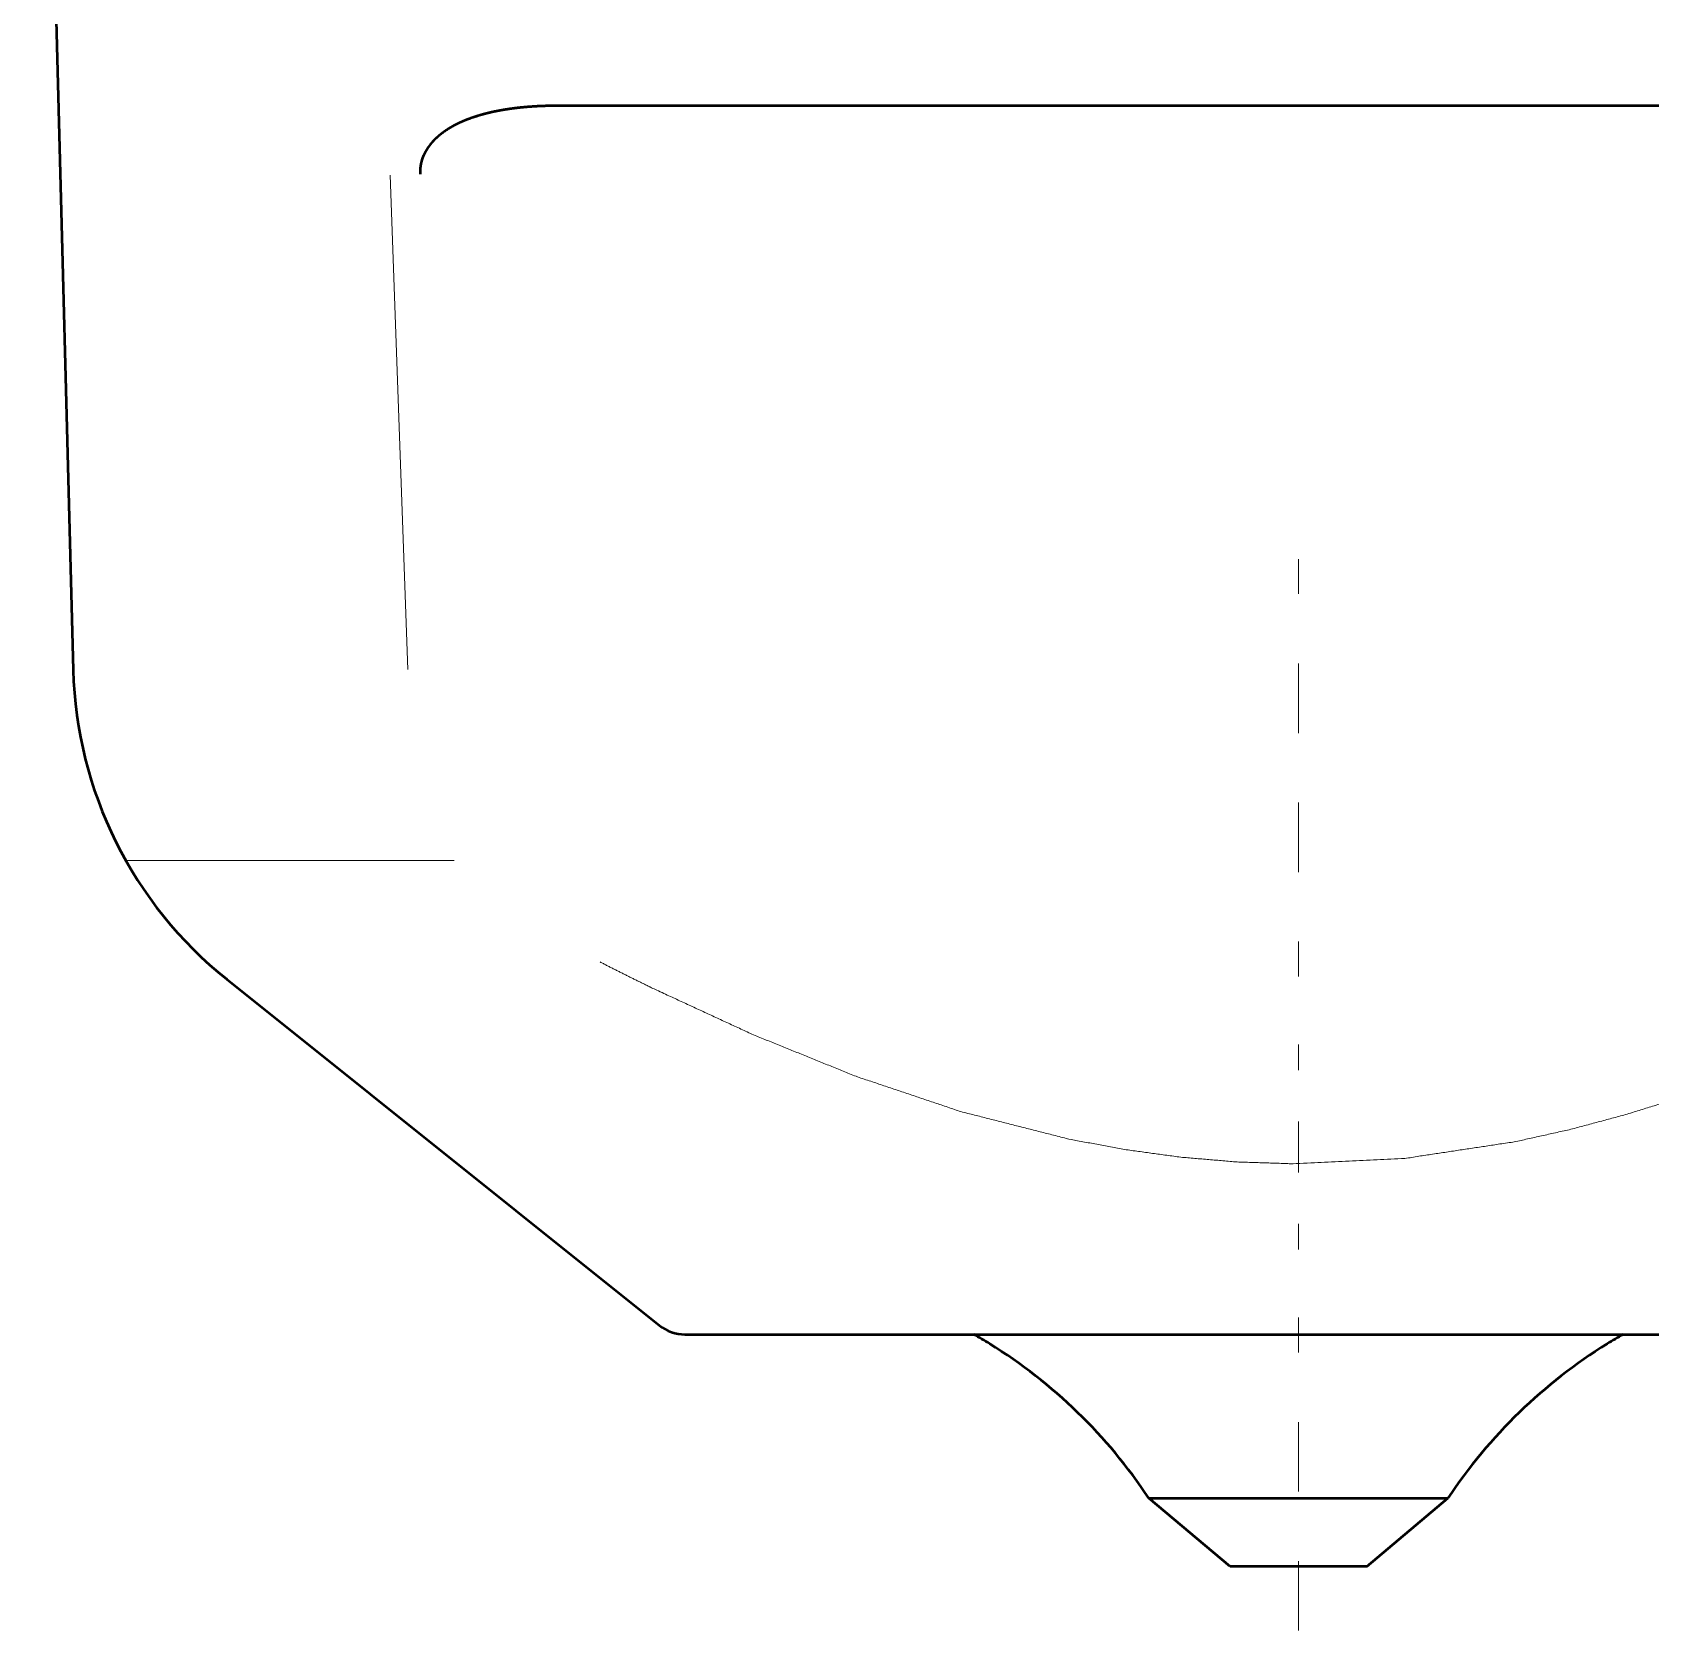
# Paper-space layout 'Layout1' of a CAD drawing. Header units: millimetres. Extents: x 0 to 420, y 0 to 297.
# Drawn here: x 143.92 to 167.64, y 105.48 to 128.9 of the extents above; entities that cross this region are included whole.
import ezdxf

# ---------------------------------------------------------------- set-up
doc = ezdxf.new("R2010")
doc.units = ezdxf.units.MM
doc.layers.add('170', color=7, linetype='Continuous', true_color=0xffffff)

psp = doc.layouts.get("Layout1")

# ---------------------------------------------------------------- linework, layer by layer
at = {"layer": '170', "color": 155, "linetype": 'Continuous', "lineweight": 50}
for p, q in [((143.923, 142.419), (144.521, 119.549)), ((146.771, 115.021), (153.11, 109.95)), ((161.475, 106.419), (160.283, 107.419)), ((163.475, 106.419), (164.666, 107.419))]:
    psp.add_line(p, q, dxfattribs=at)
at = {"layer": '170', "color": 155, "linetype": 'Continuous', "lineweight": 13}
for p, q in [((151.586, 127.819), (151.923, 127.819)), ((149.424, 119.56), (149.166, 126.803)), ((150.101, 116.763), (145.291, 116.763))]:
    psp.add_line(p, q, dxfattribs=at)
at = {"layer": '170', "color": 193, "linetype": 'Continuous', "lineweight": 13}
for p, q in [((162.475, 120.668), (162.475, 121.177)), ((162.475, 118.63), (162.475, 119.649)), ((162.475, 116.592), (162.475, 117.611)), ((162.475, 115.064), (162.475, 115.573)), ((162.475, 113.689), (162.475, 114.064)), ((162.475, 112.189), (162.475, 112.939)), ((162.475, 111.064), (162.475, 111.439)), ((162.475, 109.554), (162.475, 110.064)), ((162.475, 107.516), (162.475, 108.535)), ((162.475, 105.478), (162.475, 106.497))]:
    psp.add_line(p, q, dxfattribs=at)
at = {"layer": '170', "color": 155, "linetype": 'Continuous', "lineweight": 50}
for centre, radius, start, end in [((150.519, 119.707), 6, 181.5, 231.3402), ((153.485, 110.419), 0.6, 231.3402, 270), ((153.949, 103.219), 7.6, 58.2245, 60.276), ((171, 103.219), 7.6, 119.724, 121.7755), ((153.949, 103.219), 7.6, 33.5477, 58.2245), ((171, 103.219), 7.6, 121.7755, 146.4523)]:
    psp.add_arc(centre, radius, start, end, dxfattribs=at)
for points, knots in [([(151.607, 127.819), (151.581, 127.819), (151.555, 127.818), (151.529, 127.818), (151.504, 127.818), (151.479, 127.817), (151.453, 127.817), (151.429, 127.816), (151.404, 127.815), (151.379, 127.814), (151.355, 127.813), (151.331, 127.812), (151.307, 127.811), (151.283, 127.809), (151.259, 127.808), (151.236, 127.806), (151.213, 127.805), (151.19, 127.803), (151.167, 127.801), (151.144, 127.799), (151.122, 127.797), (151.1, 127.795), (151.077, 127.793), (151.056, 127.79), (151.034, 127.788), (151.012, 127.785), (150.991, 127.783), (150.97, 127.78), (150.949, 127.777), (150.928, 127.774), (150.907, 127.772), (150.887, 127.768), (150.867, 127.765), (150.847, 127.762), (150.827, 127.759), (150.807, 127.755), (150.788, 127.752), (150.768, 127.748), (150.749, 127.745), (150.73, 127.741), (150.712, 127.737), (150.693, 127.734), (150.675, 127.73), (150.657, 127.726), (150.639, 127.722), (150.621, 127.717), (150.603, 127.713), (150.586, 127.709), (150.568, 127.705), (150.551, 127.7), (150.534, 127.696), (150.518, 127.691), (150.501, 127.687), (150.485, 127.682), (150.469, 127.677), (150.453, 127.672), (150.437, 127.667), (150.422, 127.663), (150.406, 127.658), (150.38, 127.649), (150.353, 127.64), (150.328, 127.63), (150.302, 127.621), (150.277, 127.611), (150.253, 127.601), (150.229, 127.591), (150.205, 127.58), (150.182, 127.57), (150.159, 127.559), (150.137, 127.548), (150.116, 127.537), (150.094, 127.526), (150.073, 127.514), (150.053, 127.502), (150.033, 127.49), (150.014, 127.479), (149.995, 127.466), (149.976, 127.454), (149.958, 127.441), (149.94, 127.429), (149.923, 127.416), (149.906, 127.403), (149.89, 127.39), (149.874, 127.377), (149.859, 127.363), (149.844, 127.35), (149.829, 127.336), (149.815, 127.322), (149.802, 127.308), (149.789, 127.294), (149.776, 127.28), (149.764, 127.266), (149.752, 127.251), (149.741, 127.237), (149.73, 127.222), (149.719, 127.207), (149.709, 127.192), (149.7, 127.178), (149.691, 127.162), (149.682, 127.147), (149.674, 127.132), (149.666, 127.117), (149.659, 127.102), (149.652, 127.086), (149.646, 127.071), (149.64, 127.056), (149.634, 127.04), (149.629, 127.024), (149.625, 127.009), (149.621, 126.993), (149.617, 126.977), (149.614, 126.961), (149.611, 126.946), (149.609, 126.93), (149.607, 126.914), (149.606, 126.898), (149.605, 126.882), (149.604, 126.866), (149.604, 126.85), (149.605, 126.835), (149.605, 126.819)], [0, 0, 0.010521, 0.021039, 0.031414, 0.041781, 0.052002, 0.062221, 0.072293, 0.082359, 0.092288, 0.102206, 0.111983, 0.121754, 0.131385, 0.141011, 0.150496, 0.159972, 0.169312, 0.178648, 0.18784, 0.197032, 0.206082, 0.215127, 0.224037, 0.23294, 0.241705, 0.250467, 0.25909, 0.267711, 0.276195, 0.284672, 0.293015, 0.301353, 0.309559, 0.317758, 0.325825, 0.333887, 0.341817, 0.349739, 0.357531, 0.365321, 0.372973, 0.380623, 0.388145, 0.39566, 0.403044, 0.410425, 0.417675, 0.424922, 0.432039, 0.439155, 0.446134, 0.453118, 0.459971, 0.46682, 0.473542, 0.480261, 0.486848, 0.493438, 0.504795, 0.516149, 0.527216, 0.538285, 0.549069, 0.559853, 0.570361, 0.580873, 0.591107, 0.601351, 0.611326, 0.621301, 0.631019, 0.640739, 0.650208, 0.659685, 0.668908, 0.678142, 0.68713, 0.696127, 0.70489, 0.713664, 0.722209, 0.730765, 0.739095, 0.747447, 0.755575, 0.763724, 0.771662, 0.779618, 0.787373, 0.795151, 0.802735, 0.810337, 0.817758, 0.825202, 0.832476, 0.839766, 0.846898, 0.854053, 0.861057, 0.868083, 0.87497, 0.881882, 0.888665, 0.895472, 0.902168, 0.908882, 0.915505, 0.922142, 0.928699, 0.935273, 0.941779, 0.948304, 0.954778, 0.961262, 0.967719, 0.974179, 0.980632, 0.987085, 0.993542, 1, 1]), ([(173.024, 127.819), (171.44, 127.819), (167.954, 127.819), (164.195, 127.819), (160.35, 127.819), (156.611, 127.819), (153.165, 127.819), (151.607, 127.819)], [0, 0, 0.073985, 0.236712, 0.412236, 0.591777, 0.766357, 0.927244, 1, 1]), ([(153.485, 109.819), (153.597, 109.819), (154.476, 109.819), (155.221, 109.819), (157.231, 109.819), (159.759, 109.819), (162.557, 109.819)], [0, 0, 0.012341, 0.10924, 0.191385, 0.412883, 0.691622, 1, 1]), ([(162.557, 109.819), (165.315, 109.819), (167.798, 109.819), (169.767, 109.819), (170.496, 109.819), (171.355, 109.819), (171.464, 109.819)], [0, 0, 0.30967, 0.58848, 0.809451, 0.891282, 0.987731, 1, 1]), ([(160.283, 107.419), (160.701, 107.419), (161.797, 107.419), (163.152, 107.419), (164.248, 107.419), (164.666, 107.419)], [0, 0, 0.095492, 0.345491, 0.654509, 0.904508, 1, 1]), ([(163.475, 106.419), (163.341, 106.419), (162.475, 106.419), (161.609, 106.419), (161.475, 106.419)], [0, 0, 0.066988, 0.5, 0.933012, 1, 1])]:
    psp.add_open_spline(points, degree=1, knots=knots, dxfattribs=at)
at = {"layer": '170', "color": 155, "linetype": 'Continuous', "lineweight": 13}
psp.add_open_spline([(152.241, 115.275), (152.628, 115.079), (153.016, 114.888), (154.489, 114.208), (155.991, 113.6), (157.529, 113.083), (159.112, 112.68), (159.926, 112.528), (160.75, 112.415), (161.576, 112.345), (162.399, 112.319), (164.035, 112.398), (165.658, 112.643), (166.467, 112.824), (167.269, 113.039), (168.061, 113.285), (168.839, 113.556), (170.364, 114.166), (171.852, 114.849), (172.281, 115.059), (172.708, 115.275)], degree=1, knots=[0, 0, 0.020134, 0.040252, 0.115693, 0.191034, 0.266499, 0.342501, 0.380972, 0.419678, 0.458227, 0.496506, 0.572663, 0.649011, 0.687519, 0.726173, 0.764698, 0.803041, 0.879394, 0.955562, 0.97778, 1, 1], dxfattribs=at)

doc.saveas('drawing.dxf')
